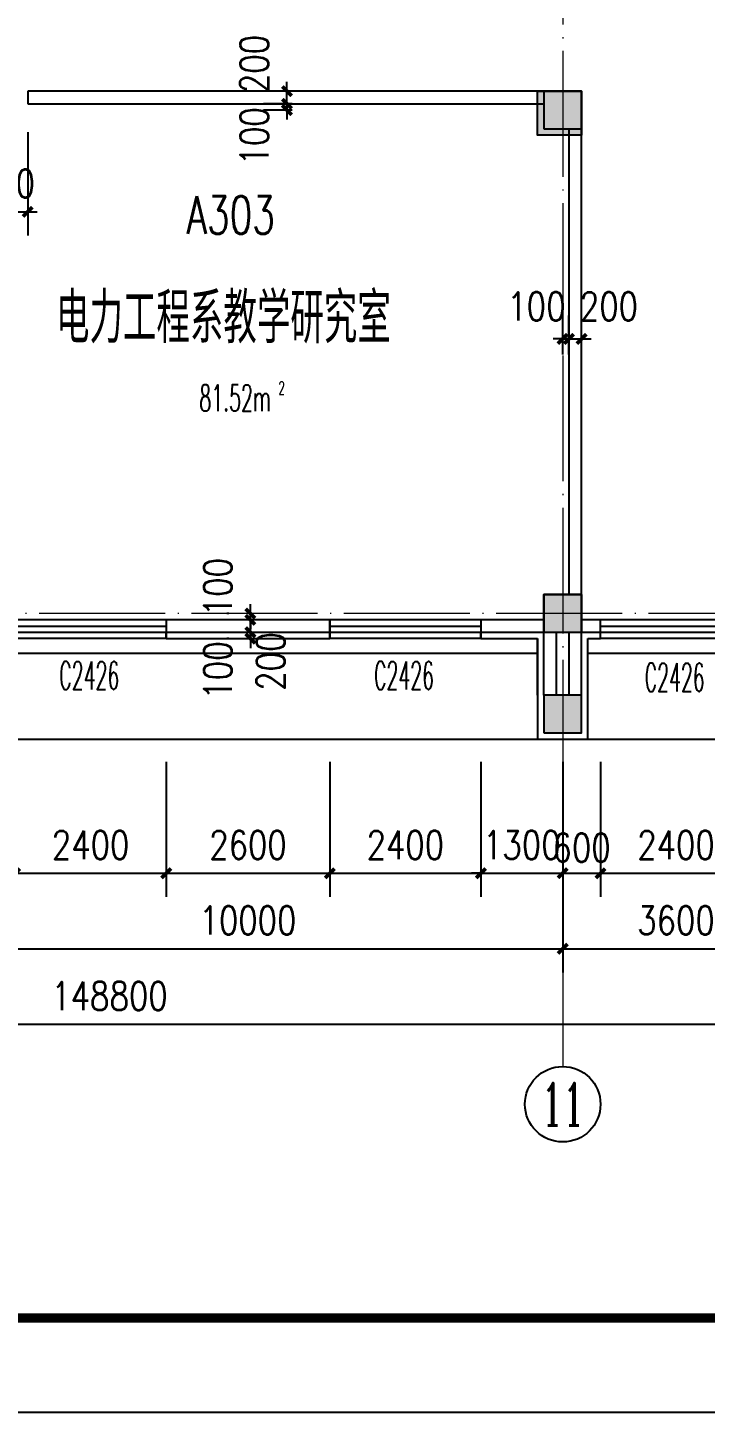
# Model space of a CAD drawing. Extents: x 1417642 to 3570900, y 124798 to 1191112.
# Drawn here: x 1512910 to 1523675, y 380098 to 402105 of the extents above; entities that cross this region are included whole.
import ezdxf
from ezdxf.enums import TextEntityAlignment as Align

# ---------------------------------------------------------------- set-up
doc = ezdxf.new("R2010")
doc.units = 0
doc.header["$LTSCALE"] = 1000
doc.header["$MEASUREMENT"] = 0
doc.linetypes.add('DOTE', pattern=[2.42, 2, -0.2, 0.02, -0.2])
doc.layers.get('0').update_dxf_attribs({"linetype": 'CONTINUOUS'})
doc.layers.get('Defpoints').update_dxf_attribs({"linetype": 'CONTINUOUS'})
for name, color, linetype in [('AXIS', 3, 'CONTINUOUS'), ('AXIS_TEXT', 7, 'CONTINUOUS'), ('colu', 2, 'CONTINUOUS'), ('COLUMN', 9, 'CONTINUOUS'), ('DOTE', 1, 'DOTE'), ('PUB_DIM', 3, 'CONTINUOUS'), ('PUB_HATCH', 8, 'CONTINUOUS'), ('PUB_TEXT', 40, 'CONTINUOUS'), ('PUB_TITLE', 4, 'CONTINUOUS'), ('SPACE', 7, 'CONTINUOUS'), ('SURFACE', 6, 'CONTINUOUS'), ('tiaozheng', 20, 'CONTINUOUS'), ('WALL', 4, 'CONTINUOUS'), ('WINDOW', 2, 'CONTINUOUS'), ('WINDOW_TEXT', 7, 'CONTINUOUS'), ('填充', 252, 'CONTINUOUS'), ('柱填充 @ 1', 8, 'CONTINUOUS'), ('立面造型', 40, 'CONTINUOUS')]:
    doc.layers.add(name, color=color, linetype=linetype)
doc.styles.add('_TCH_AXIS', font='COMPLEX', dxfattribs={"bigfont": 'GBCBIG'})
doc.styles.add('_TCH_SPACE', font='ROMANS', dxfattribs={"width": 0.7, "height": 5, "bigfont": 'Z'})
doc.styles.add('_TCH_WINDOW', font='ROMANS.shx', dxfattribs={"width": 0.7, "height": 400, "bigfont": 'Z.shx'})
doc.styles.add('DIM_FONT', font='SIMPLEX.shx', dxfattribs={"width": 0.8})
doc.styles.add('Z', font='ROMANS', dxfattribs={"width": 0.7, "bigfont": 'Z'})
doc.dimstyles.new('DIMN150', dxfattribs={"dimscale": 1.5, "dimtxt": 300, "dimasz": 100, "dimexe": 250, "dimexo": 300, "dimgap": 150, "dimtad": 1, "dimdec": 0, "dimzin": 0, "dimdsep": 46, "dimtxsty": 'DIM_FONT', "dimblk": 'ARCHTICK', "dimcen": 0.09, "dimdle": 1.5, "dimclrt": 7, "dimazin": 2, "dimtfac": 1, "dimtdec": 0, "dimtix": 1, "dimtmove": 2, "dimatfit": 3, "dimldrblk": 'ARCHTICK', "dimfxl": 1, "dimtolj": 1, "dimtzin": 0, "dimarcsym": 0})

# ---------------------------------------------------------------- blocks, each defined once
blk = doc.blocks.new('5873')
at = {"layer": '柱填充 @ 1', "ltscale": 1000}
for points in [[(1585128, 702485), (1585828, 702485), (1585828, 701785), (1585128, 701785)], [(1585228, 694485), (1585828, 694485), (1585828, 693885), (1585228, 693885)]]:
    blk.add_hatch(color=256, dxfattribs=at).paths.add_polyline_path(points)
at = {"layer": 'colu', "ltscale": 1000}
for points in [[(1585128, 702485), (1585828, 702485), (1585828, 701785), (1585128, 701785)], [(1585228, 694485), (1585828, 694485), (1585828, 693885), (1585228, 693885)]]:
    blk.add_lwpolyline(points, close=True, dxfattribs=at)
blk = doc.blocks.new('_ArchTick')
at = {"color": 0, "linetype": 'ByBlock', "const_width": 0.4}
blk.add_lwpolyline([(-0.5, -0.5), (0.5, 0.5)], dxfattribs=at)
blk = doc.blocks.new('*D1635')
at = {"layer": 'Defpoints', "color": 0}
for p in [(1521510, 397158), (1521410, 396459), (1521510, 396459)]:
    blk.add_point(p, dxfattribs=at)
at = {"layer": 'PUB_DIM', "color": 0, "lineweight": -2}
for p, q in [((1521410, 396909), (1521410, 397533)), ((1521510, 396909), (1521510, 397533)), ((1521410, 397158), (1521260, 397158)), ((1521410, 397158), (1521510, 397158)), ((1521510, 397158), (1521660, 397158))]:
    blk.add_line(p, q, dxfattribs=at)
at = {"layer": 'PUB_DIM', "color": 0, "lineweight": -2, "xscale": 150, "yscale": 150, "zscale": 150}
blk.add_blockref('_ArchTick', (1521410, 397158), dxfattribs=at)
at = {"layer": 'PUB_DIM', "color": 0, "lineweight": -2, "xscale": 150, "yscale": 150, "zscale": 150, "rotation": 180}
blk.add_blockref('_ArchTick', (1521510, 397158), dxfattribs=at)
at = {"layer": 'PUB_DIM', "color": 7, "insert": (1520993, 397675), "char_height": 450, "attachment_point": 5, "style": 'DIM_FONT'}
blk.add_mtext('\\A1;100', dxfattribs=at)
blk = doc.blocks.new('*D1636')
at = {"layer": 'Defpoints', "color": 0}
for p in [(1521710, 397158), (1521510, 396459), (1521710, 396459)]:
    blk.add_point(p, dxfattribs=at)
at = {"layer": 'PUB_DIM', "color": 0, "lineweight": -2}
for p, q in [((1521510, 396909), (1521510, 397533)), ((1521710, 396909), (1521710, 397533)), ((1521510, 397158), (1521360, 397158)), ((1521510, 397158), (1521710, 397158)), ((1521710, 397158), (1521860, 397158))]:
    blk.add_line(p, q, dxfattribs=at)
at = {"layer": 'PUB_DIM', "color": 0, "lineweight": -2, "xscale": 150, "yscale": 150, "zscale": 150}
blk.add_blockref('_ArchTick', (1521510, 397158), dxfattribs=at)
at = {"layer": 'PUB_DIM', "color": 0, "lineweight": -2, "xscale": 150, "yscale": 150, "zscale": 150, "rotation": 180}
blk.add_blockref('_ArchTick', (1521710, 397158), dxfattribs=at)
at = {"layer": 'PUB_DIM', "color": 7, "insert": (1522144, 397675), "char_height": 450, "attachment_point": 5, "style": 'DIM_FONT'}
blk.add_mtext('\\A1;200', dxfattribs=at)
blk = doc.blocks.new('*D1637')
at = {"layer": 'Defpoints', "color": 0}
for p in [(1516448, 392795), (1516555, 392795), (1516555, 392695)]:
    blk.add_point(p, dxfattribs=at)
at = {"layer": 'PUB_DIM', "color": 0, "lineweight": -2}
for p, q in [((1516448, 392795), (1516448, 392945)), ((1516105, 392795), (1516073, 392795)), ((1516105, 392695), (1516073, 392695)), ((1516448, 392695), (1516448, 392795)), ((1516448, 392695), (1516448, 392545))]:
    blk.add_line(p, q, dxfattribs=at)
at = {"layer": 'PUB_DIM', "color": 0, "lineweight": -2, "xscale": 150, "yscale": 150, "zscale": 150}
for p, rotation in [((1516448, 392795), 270), ((1516448, 392695), 90)]:
    blk.add_blockref('_ArchTick', p, dxfattribs=dict(at, rotation=rotation))
at = {"layer": 'PUB_DIM', "color": 7, "insert": (1515931, 393213), "char_height": 450, "attachment_point": 5, "rotation": 90, "style": 'DIM_FONT'}
blk.add_mtext('\\A1;100', dxfattribs=at)
blk = doc.blocks.new('*D1638')
at = {"layer": 'Defpoints', "color": 0}
for p in [(1516448, 392695), (1516555, 392695), (1516555, 392495)]:
    blk.add_point(p, dxfattribs=at)
at = {"layer": 'PUB_DIM', "color": 0, "lineweight": -2}
for p, q in [((1516448, 392695), (1516448, 392845)), ((1516105, 392695), (1516073, 392695)), ((1516448, 392495), (1516448, 392695)), ((1516105, 392495), (1516073, 392495)), ((1516448, 392495), (1516448, 392345))]:
    blk.add_line(p, q, dxfattribs=at)
at = {"layer": 'PUB_DIM', "color": 0, "lineweight": -2, "xscale": 150, "yscale": 150, "zscale": 150}
for p, rotation in [((1516448, 392695), 270), ((1516448, 392495), 90)]:
    blk.add_blockref('_ArchTick', p, dxfattribs=dict(at, rotation=rotation))
at = {"layer": 'PUB_DIM', "color": 7, "insert": (1516773, 392031), "char_height": 450, "attachment_point": 5, "rotation": 90, "style": 'DIM_FONT'}
blk.add_mtext('\\A1;200', dxfattribs=at)
blk = doc.blocks.new('*D1639')
at = {"layer": 'Defpoints', "color": 0}
for p in [(1516448, 392495), (1516555, 392495), (1516555, 392395)]:
    blk.add_point(p, dxfattribs=at)
at = {"layer": 'PUB_DIM', "color": 0, "lineweight": -2}
for p, q in [((1516448, 392495), (1516448, 392645)), ((1516105, 392495), (1516073, 392495)), ((1516105, 392395), (1516073, 392395)), ((1516448, 392395), (1516448, 392495)), ((1516448, 392395), (1516448, 392245))]:
    blk.add_line(p, q, dxfattribs=at)
at = {"layer": 'PUB_DIM', "color": 0, "lineweight": -2, "xscale": 150, "yscale": 150, "zscale": 150}
for p, rotation in [((1516448, 392495), 270), ((1516448, 392395), 90)]:
    blk.add_blockref('_ArchTick', p, dxfattribs=dict(at, rotation=rotation))
at = {"layer": 'PUB_DIM', "color": 7, "insert": (1515931, 391888), "char_height": 450, "attachment_point": 5, "rotation": 90, "style": 'DIM_FONT'}
blk.add_mtext('\\A1;100', dxfattribs=at)
blk = doc.blocks.new('*D1640')
at = {"layer": 'Defpoints', "color": 0}
for p in [(1517029, 400895), (1517561, 400895), (1517561, 400795)]:
    blk.add_point(p, dxfattribs=at)
at = {"layer": 'PUB_DIM', "color": 0, "lineweight": -2}
for p, q in [((1517029, 400895), (1517029, 401045)), ((1517111, 400895), (1516654, 400895)), ((1517111, 400795), (1516654, 400795)), ((1517029, 400795), (1517029, 400895)), ((1517029, 400795), (1517029, 400645))]:
    blk.add_line(p, q, dxfattribs=at)
at = {"layer": 'PUB_DIM', "color": 0, "lineweight": -2, "xscale": 150, "yscale": 150, "zscale": 150}
for p, rotation in [((1517029, 400895), 270), ((1517029, 400795), 90)]:
    blk.add_blockref('_ArchTick', p, dxfattribs=dict(at, rotation=rotation))
at = {"layer": 'PUB_DIM', "color": 7, "insert": (1516512, 400378), "char_height": 450, "attachment_point": 5, "rotation": 90, "style": 'DIM_FONT'}
blk.add_mtext('\\A1;100', dxfattribs=at)
blk = doc.blocks.new('*D1641')
at = {"layer": 'Defpoints', "color": 0}
for p in [(1517029, 401095), (1517561, 401095), (1517561, 400895)]:
    blk.add_point(p, dxfattribs=at)
at = {"layer": 'PUB_DIM', "color": 0, "lineweight": -2}
for p, q in [((1517029, 401095), (1517029, 401245)), ((1517111, 401095), (1516654, 401095)), ((1517029, 400895), (1517029, 401095)), ((1517111, 400895), (1516654, 400895)), ((1517029, 400895), (1517029, 400745))]:
    blk.add_line(p, q, dxfattribs=at)
at = {"layer": 'PUB_DIM', "color": 0, "lineweight": -2, "xscale": 150, "yscale": 150, "zscale": 150}
for p, rotation in [((1517029, 401095), 270), ((1517029, 400895), 90)]:
    blk.add_blockref('_ArchTick', p, dxfattribs=dict(at, rotation=rotation))
at = {"layer": 'PUB_DIM', "color": 7, "insert": (1516512, 401529), "char_height": 450, "attachment_point": 5, "rotation": 90, "style": 'DIM_FONT'}
blk.add_mtext('\\A1;200', dxfattribs=at)
blk = doc.blocks.new('*D1880')
at = {"layer": 'Defpoints', "color": 0}
for p in [(1511910, 400895), (1512910, 400895), (1512910, 399179)]:
    blk.add_point(p, dxfattribs=at)
at = {"layer": 'PUB_DIM', "color": 0, "lineweight": -2}
for p, q in [((1511910, 400445), (1511910, 398804)), ((1512910, 400445), (1512910, 398804)), ((1511910, 399179), (1511760, 399179)), ((1511910, 399179), (1512910, 399179)), ((1512910, 399179), (1513060, 399179))]:
    blk.add_line(p, q, dxfattribs=at)
at = {"layer": 'PUB_DIM', "color": 0, "lineweight": -2, "xscale": 150, "yscale": 150, "zscale": 150}
blk.add_blockref('_ArchTick', (1511910, 399179), dxfattribs=at)
at = {"layer": 'PUB_DIM', "color": 0, "lineweight": -2, "xscale": 150, "yscale": 150, "zscale": 150, "rotation": 180}
blk.add_blockref('_ArchTick', (1512910, 399179), dxfattribs=at)
at = {"layer": 'PUB_DIM', "color": 7, "insert": (1512410, 399629), "char_height": 450, "attachment_point": 5, "style": 'DIM_FONT'}
blk.add_mtext('\\A1;1000', dxfattribs=at)
blk = doc.blocks.new('*D2039')
at = {"layer": 'AXIS', "color": 0, "lineweight": -2}
for p, q in [((1439810, 388789), (1439810, 385891)), ((1588610, 388789), (1588610, 385891)), ((1439808, 386266), (1588613, 386266))]:
    blk.add_line(p, q, dxfattribs=at)
at = {"layer": 'Defpoints', "color": 0}
for p in [(1439810, 389239), (1588610, 389239), (1588610, 386266)]:
    blk.add_point(p, dxfattribs=at)
at = {"layer": 'AXIS', "color": 0, "lineweight": -2, "xscale": 150, "yscale": 150, "zscale": 150, "rotation": 180}
blk.add_blockref('_ArchTick', (1439810, 386266), dxfattribs=at)
at = {"layer": 'AXIS', "color": 0, "lineweight": -2, "xscale": 150, "yscale": 150, "zscale": 150}
blk.add_blockref('_ArchTick', (1588610, 386266), dxfattribs=at)
at = {"layer": 'AXIS', "color": 7, "insert": (1514210, 386716), "char_height": 450, "attachment_point": 5, "style": 'DIM_FONT'}
blk.add_mtext('\\A1;148800', dxfattribs=at)
blk = doc.blocks.new('*D2049')
at = {"layer": 'AXIS', "color": 0, "lineweight": -2}
for p, q in [((1511410, 389773), (1511410, 387091)), ((1521410, 389773), (1521410, 387091)), ((1511408, 387466), (1521413, 387466))]:
    blk.add_line(p, q, dxfattribs=at)
at = {"layer": 'Defpoints', "color": 0}
for p in [(1511410, 390223), (1521410, 390223), (1521410, 387466)]:
    blk.add_point(p, dxfattribs=at)
at = {"layer": 'AXIS', "color": 0, "lineweight": -2, "xscale": 150, "yscale": 150, "zscale": 150, "rotation": 180}
blk.add_blockref('_ArchTick', (1511410, 387466), dxfattribs=at)
at = {"layer": 'AXIS', "color": 0, "lineweight": -2, "xscale": 150, "yscale": 150, "zscale": 150}
blk.add_blockref('_ArchTick', (1521410, 387466), dxfattribs=at)
at = {"layer": 'AXIS', "color": 7, "insert": (1516410, 387916), "char_height": 450, "attachment_point": 5, "style": 'DIM_FONT'}
blk.add_mtext('\\A1;10000', dxfattribs=at)
blk = doc.blocks.new('*D2050')
at = {"layer": 'AXIS', "color": 0, "lineweight": -2}
for p, q in [((1521410, 389773), (1521410, 387091)), ((1525010, 389773), (1525010, 387091)), ((1521408, 387466), (1525013, 387466))]:
    blk.add_line(p, q, dxfattribs=at)
at = {"layer": 'Defpoints', "color": 0}
for p in [(1521410, 390223), (1525010, 390223), (1525010, 387466)]:
    blk.add_point(p, dxfattribs=at)
at = {"layer": 'AXIS', "color": 0, "lineweight": -2, "xscale": 150, "yscale": 150, "zscale": 150, "rotation": 180}
blk.add_blockref('_ArchTick', (1521410, 387466), dxfattribs=at)
at = {"layer": 'AXIS', "color": 0, "lineweight": -2, "xscale": 150, "yscale": 150, "zscale": 150}
blk.add_blockref('_ArchTick', (1525010, 387466), dxfattribs=at)
at = {"layer": 'AXIS', "color": 7, "insert": (1523210, 387916), "char_height": 450, "attachment_point": 5, "style": 'DIM_FONT'}
blk.add_mtext('\\A1;3600', dxfattribs=at)
blk = doc.blocks.new('*D2164')
at = {"layer": 'Defpoints', "color": 0}
for p in [(1512710, 390886), (1515110, 390886), (1515110, 388666)]:
    blk.add_point(p, dxfattribs=at)
at = {"layer": 'PUB_DIM', "color": 0, "lineweight": -2}
for p, q in [((1512710, 390436), (1512710, 388291)), ((1515110, 390436), (1515110, 388291)), ((1512708, 388666), (1515113, 388666))]:
    blk.add_line(p, q, dxfattribs=at)
at = {"layer": 'PUB_DIM', "color": 0, "lineweight": -2, "xscale": 150, "yscale": 150, "zscale": 150, "rotation": 180}
blk.add_blockref('_ArchTick', (1512710, 388666), dxfattribs=at)
at = {"layer": 'PUB_DIM', "color": 0, "lineweight": -2, "xscale": 150, "yscale": 150, "zscale": 150}
blk.add_blockref('_ArchTick', (1515110, 388666), dxfattribs=at)
at = {"layer": 'PUB_DIM', "color": 7, "insert": (1513910, 389116), "char_height": 450, "attachment_point": 5, "style": 'DIM_FONT'}
blk.add_mtext('\\A1;2400', dxfattribs=at)
blk = doc.blocks.new('*D2165')
at = {"layer": 'Defpoints', "color": 0}
for p in [(1515110, 390886), (1517710, 390886), (1517710, 388666)]:
    blk.add_point(p, dxfattribs=at)
at = {"layer": 'PUB_DIM', "color": 0, "lineweight": -2}
for p, q in [((1515110, 390436), (1515110, 388291)), ((1517710, 390436), (1517710, 388291)), ((1515108, 388666), (1517713, 388666))]:
    blk.add_line(p, q, dxfattribs=at)
at = {"layer": 'PUB_DIM', "color": 0, "lineweight": -2, "xscale": 150, "yscale": 150, "zscale": 150, "rotation": 180}
blk.add_blockref('_ArchTick', (1515110, 388666), dxfattribs=at)
at = {"layer": 'PUB_DIM', "color": 0, "lineweight": -2, "xscale": 150, "yscale": 150, "zscale": 150}
blk.add_blockref('_ArchTick', (1517710, 388666), dxfattribs=at)
at = {"layer": 'PUB_DIM', "color": 7, "insert": (1516410, 389116), "char_height": 450, "attachment_point": 5, "style": 'DIM_FONT'}
blk.add_mtext('\\A1;2600', dxfattribs=at)
blk = doc.blocks.new('*D2166')
at = {"layer": 'Defpoints', "color": 0}
for p in [(1517710, 390886), (1520110, 390886), (1520110, 388666)]:
    blk.add_point(p, dxfattribs=at)
at = {"layer": 'PUB_DIM', "color": 0, "lineweight": -2}
for p, q in [((1517710, 390436), (1517710, 388291)), ((1520110, 390436), (1520110, 388291)), ((1517708, 388666), (1520113, 388666))]:
    blk.add_line(p, q, dxfattribs=at)
at = {"layer": 'PUB_DIM', "color": 0, "lineweight": -2, "xscale": 150, "yscale": 150, "zscale": 150, "rotation": 180}
blk.add_blockref('_ArchTick', (1517710, 388666), dxfattribs=at)
at = {"layer": 'PUB_DIM', "color": 0, "lineweight": -2, "xscale": 150, "yscale": 150, "zscale": 150}
blk.add_blockref('_ArchTick', (1520110, 388666), dxfattribs=at)
at = {"layer": 'PUB_DIM', "color": 7, "insert": (1518910, 389116), "char_height": 450, "attachment_point": 5, "style": 'DIM_FONT'}
blk.add_mtext('\\A1;2400', dxfattribs=at)
blk = doc.blocks.new('*D2167')
at = {"layer": 'Defpoints', "color": 0}
for p in [(1520110, 390886), (1521410, 390886), (1521410, 388666)]:
    blk.add_point(p, dxfattribs=at)
at = {"layer": 'PUB_DIM', "color": 0, "lineweight": -2}
for p, q in [((1520110, 390436), (1520110, 388291)), ((1521410, 390436), (1521410, 388291)), ((1520110, 388666), (1519960, 388666)), ((1520110, 388666), (1521410, 388666)), ((1521410, 388666), (1521560, 388666))]:
    blk.add_line(p, q, dxfattribs=at)
at = {"layer": 'PUB_DIM', "color": 0, "lineweight": -2, "xscale": 150, "yscale": 150, "zscale": 150}
blk.add_blockref('_ArchTick', (1520110, 388666), dxfattribs=at)
at = {"layer": 'PUB_DIM', "color": 0, "lineweight": -2, "xscale": 150, "yscale": 150, "zscale": 150, "rotation": 180}
blk.add_blockref('_ArchTick', (1521410, 388666), dxfattribs=at)
at = {"layer": 'PUB_DIM', "color": 7, "insert": (1520760, 389116), "char_height": 450, "attachment_point": 5, "style": 'DIM_FONT'}
blk.add_mtext('\\A1;1300', dxfattribs=at)
blk = doc.blocks.new('*D2168')
at = {"layer": 'Defpoints', "color": 0}
for p in [(1521410, 390886), (1522010, 390886), (1522010, 388666)]:
    blk.add_point(p, dxfattribs=at)
at = {"layer": 'PUB_DIM', "color": 0, "lineweight": -2}
for p, q in [((1521410, 390436), (1521410, 388291)), ((1522010, 390436), (1522010, 388291)), ((1521408, 388666), (1522013, 388666))]:
    blk.add_line(p, q, dxfattribs=at)
at = {"layer": 'PUB_DIM', "color": 0, "lineweight": -2, "xscale": 150, "yscale": 150, "zscale": 150, "rotation": 180}
blk.add_blockref('_ArchTick', (1521410, 388666), dxfattribs=at)
at = {"layer": 'PUB_DIM', "color": 0, "lineweight": -2, "xscale": 150, "yscale": 150, "zscale": 150}
blk.add_blockref('_ArchTick', (1522010, 388666), dxfattribs=at)
at = {"layer": 'PUB_DIM', "color": 7, "insert": (1521710, 389071), "char_height": 450, "attachment_point": 5, "style": 'DIM_FONT'}
blk.add_mtext('\\A1;600', dxfattribs=at)
blk = doc.blocks.new('*D2169')
at = {"layer": 'Defpoints', "color": 0}
for p in [(1522010, 390886), (1524410, 390886), (1524410, 388666)]:
    blk.add_point(p, dxfattribs=at)
at = {"layer": 'PUB_DIM', "color": 0, "lineweight": -2}
for p, q in [((1522010, 390436), (1522010, 388291)), ((1524410, 390436), (1524410, 388291)), ((1522008, 388666), (1524413, 388666))]:
    blk.add_line(p, q, dxfattribs=at)
at = {"layer": 'PUB_DIM', "color": 0, "lineweight": -2, "xscale": 150, "yscale": 150, "zscale": 150, "rotation": 180}
blk.add_blockref('_ArchTick', (1522010, 388666), dxfattribs=at)
at = {"layer": 'PUB_DIM', "color": 0, "lineweight": -2, "xscale": 150, "yscale": 150, "zscale": 150}
blk.add_blockref('_ArchTick', (1524410, 388666), dxfattribs=at)
at = {"layer": 'PUB_DIM', "color": 7, "insert": (1523210, 389116), "char_height": 450, "attachment_point": 5, "style": 'DIM_FONT'}
blk.add_mtext('\\A1;2400', dxfattribs=at)
blk = doc.blocks.new('_FZH')
blk.add_lwpolyline([(-0.5, -0.5), (0.5, -0.5), (0.5, 0.5), (-0.5, 0.5)], close=True)
at = {"layer": 'PUB_HATCH'}
blk.add_solid([(-0.5, -0.5), (0.5, -0.5), (-0.5, 0.5), (0.5, 0.5)], dxfattribs=at)
blk = doc.blocks.new('$TCHSYS$WIN2D')
for p, q in [((-0.5, 0.5), (0.5, 0.5)), ((-0.5, 0.5), (-0.5, -0.5)), ((0.5, 0.5), (0.5, -0.5)), ((0.5, 0.1667), (-0.5, 0.1667)), ((0.5, -0.1667), (-0.5, -0.1667)), ((-0.5, -0.5), (0.5, -0.5))]:
    blk.add_line(p, q)

msp = doc.modelspace()

# ---------------------------------------------------------------- linework, layer by layer
at = {"layer": 'AXIS', "lineweight": 0}
msp.add_line((1521410.3, 386691.4), (1521410.3, 385594.9), dxfattribs=at)
at = {"layer": 'AXIS'}
msp.add_circle((1521410.3, 384994.9), 600, dxfattribs=at)
at = {"layer": 'DOTE', "lineweight": 0}
for points in [[(1521410.3, 469495.5), (1521410.3, 385594.9)], [(1597373.8, 392795.5), (1432083.9, 392795.5)]]:
    msp.add_lwpolyline(points, dxfattribs=at)
at = {"layer": 'PUB_TITLE'}
msp.add_lwpolyline([(1417642.3, 380098.4), (1618342.3, 380098.4), (1618342.3, 506248.4), (1417642.3, 506248.4)], close=True, dxfattribs=at)
at = {"layer": 'PUB_TITLE', "const_width": 150}
msp.add_lwpolyline([(1421392.3, 381598.4), (1616842.3, 381598.4), (1616842.3, 504748.4), (1421392.3, 504748.4)], close=True, dxfattribs=at)
at = {"layer": 'SURFACE'}
for p, q in [((1515110.3, 392395.5), (1515110.3, 392495.5)), ((1515110.3, 392395.5), (1517710.3, 392395.5)), ((1517710.3, 392395.5), (1517710.3, 392495.5)), ((1520110.3, 392395.5), (1520110.3, 392495.5)), ((1520110.3, 392395.5), (1521010.3, 392395.5)), ((1521010.3, 392395.5), (1521010.3, 390795.5)), ((1521010.3, 391495.5), (1521010.3, 392395.5)), ((1521810.3, 390795.5), (1521810.3, 392395.5)), ((1521810.3, 392395.5), (1522010.3, 392395.5)), ((1521810.3, 391495.5), (1521810.3, 392395.5)), ((1522010.3, 392395.5), (1522010.3, 392495.5)), ((1521010.3, 390795.5), (1521810.3, 390795.5))]:
    msp.add_line(p, q, dxfattribs=at)
at = {"layer": 'WALL'}
for p, q in [((1521110.3, 401095.5), (1512910.5, 401095.5)), ((1512910.5, 401095.5), (1512910.5, 400895.5)), ((1512910.5, 400895.5), (1521110.3, 400895.5)), ((1521510.3, 393095.5), (1521510.3, 400495.5)), ((1521710.3, 393095.5), (1521710.3, 400495.5)), ((1517710.3, 392695.5), (1515110.3, 392695.5)), ((1515110.3, 392695.5), (1515110.3, 392495.5)), ((1517710.3, 392495.5), (1517710.3, 392695.5)), ((1521110.3, 392695.5), (1520110.3, 392695.5)), ((1520110.3, 392695.5), (1520110.3, 392495.5)), ((1522010.3, 392695.5), (1521710.3, 392695.5)), ((1522010.3, 392495.5), (1522010.3, 392695.5)), ((1515110.3, 392495.5), (1517710.3, 392495.5)), ((1520110.3, 392495.5), (1521110.3, 392495.5)), ((1521110.3, 391495.5), (1521110.3, 392495.5)), ((1521310.3, 391495.5), (1521310.3, 392495.5)), ((1521510.3, 391495.5), (1521510.3, 392495.5)), ((1521710.3, 392495.5), (1522010.3, 392495.5)), ((1521710.3, 391495.5), (1521710.3, 392495.5))]:
    msp.add_line(p, q, dxfattribs=at)
at = {"layer": '立面造型'}
for p, q in [((1521010.3, 392160.8), (1511810.3, 392160.8)), ((1532610.3, 392160.8), (1521810.3, 392160.8)), ((1501810.3, 390795.5), (1536010.3, 390795.5))]:
    msp.add_line(p, q, dxfattribs=at)

# ---------------------------------------------------------------- block references
at = {"layer": 'COLUMN', "lineweight": 0, "xscale": 600, "yscale": 600, "zscale": 600}
for p in [(1521410.3, 400795.5), (1521410.3, 392795.5), (1521410.3, 391195.5)]:
    msp.add_blockref('_FZH', p, dxfattribs=at)
at = {"layer": 'tiaozheng'}
msp.add_blockref('5873', (-64117.3, -301389.9), dxfattribs=at)
at = {"layer": 'WINDOW', "color": 2}
ref = msp.add_blockref('$TCHSYS$WIN2D', (1513910.3, 392545.5), dxfattribs=dict(at, xscale=-2400, yscale=300, zscale=-2400))
ref.add_attrib('A', 'C2426', (1513411.5, 391584.8), dxfattribs={"layer": 'WINDOW_TEXT', "color": 2, "height": 446.25, "style": '_TCH_WINDOW', "width": 0.494118})
ref = msp.add_blockref('$TCHSYS$WIN2D', (1518910.3, 392545.5), dxfattribs=dict(at, xscale=-2400, yscale=300, zscale=-2400))
ref.add_attrib('A', 'C2426', (1518411.5, 391584.8), dxfattribs={"layer": 'WINDOW_TEXT', "color": 2, "height": 446.25, "style": '_TCH_WINDOW', "width": 0.494118})
ref = msp.add_blockref('$TCHSYS$WIN2D', (1523210.3, 392545.5), dxfattribs=dict(at, xscale=-2400, yscale=-300, zscale=-2400))
ref.add_attrib('A', 'C2426', (1522711.5, 391556.5), dxfattribs={"layer": 'WINDOW_TEXT', "color": 2, "height": 446.25, "style": '_TCH_WINDOW', "width": 0.494118})

# ---------------------------------------------------------------- texts
at = {"layer": 'AXIS_TEXT', "style": '_TCH_AXIS', "width": 0.875}
msp.add_text('11', height=678.82, dxfattribs=at).set_placement((1521070.9, 384655.5), (1521749.7, 384655.5), align=Align.FIT)
at = {"layer": 'PUB_TEXT', "color": 1, "lineweight": 60, "style": 'Z', "width": 0.7}
msp.add_text('A303', height=600, dxfattribs=at).set_placement((1515434.1, 398828.7))
at = {"layer": 'SPACE', "style": '_TCH_SPACE', "width": 0.525}
for s, height, p in [('81.52m', 420, (1515637.6, 396011)), ('2', 210, (1516897.6, 396273.5))]:
    msp.add_text(s, height=height, dxfattribs=at).set_placement(p)
at = {"layer": '填充', "insert": (1513359.2, 397890.1), "char_height": 800, "width": 7854.488, "attachment_point": 1, "style": '_TCH_WINDOW'}
msp.add_mtext('{\\C2;电力工程系教学研究室}', dxfattribs=at)

# ---------------------------------------------------------------- dimensions: what is measured, and where the dimension line sits
at = {"layer": 'AXIS'}
for p1, p2, distance, picture, middle in [((1511410.3, 390222.5), (1521410.3, 390222.5), -2756.1, '*D2049', (1516410.3, 387916.4)), ((1521410.3, 390222.5), (1525010.3, 390222.5), -2756.1, '*D2050', (1523210.3, 387916.4)), ((1439810.3, 389238.6), (1588610.3, 389238.6), -2972.2, '*D2039', (1514210.3, 386716.4))]:
    dim = msp.add_aligned_dim(p1=p1, p2=p2, distance=distance, dimstyle='DIMN150', dxfattribs=at)
    dim.commit()
    dim.dimension.update_dxf_attribs({"geometry": picture, "text_midpoint": middle})
at = {"layer": 'PUB_DIM'}
for base, p1, p2, angle, picture, middle in [((1517029.2, 401095.5), (1517561, 400895.5), (1517561, 401095.5), 90, '*D1641', (1516511.7, 401529)), ((1517029.2, 400895.5), (1517561, 400795.5), (1517561, 400895.5), 90, '*D1640', (1516511.7, 400377.7)), ((1521510.3, 397157.5), (1521410.3, 396458.9), (1521510.3, 396458.9), 0, '*D1635', (1520992.5, 397675)), ((1521710.3, 397157.5), (1521510.3, 396458.9), (1521710.3, 396458.9), 0, '*D1636', (1522143.8, 397675)), ((1516448.3, 392795.5), (1516554.9, 392695.5), (1516554.9, 392795.5), 90, '*D1637', (1515930.8, 393213.2)), ((1516448.3, 392695.5), (1516554.9, 392495.5), (1516554.9, 392695.5), 90, '*D1638', (1516772.7, 392031.3)), ((1516448.3, 392495.5), (1516554.9, 392395.5), (1516554.9, 392495.5), 90, '*D1639', (1515930.8, 391888.3)), ((1522010.3, 388666.4), (1521410.3, 390886.4), (1522010.3, 390886.4), 360, '*D2168', (1521710.3, 389071.2))]:
    dim = msp.add_linear_dim(base=base, p1=p1, p2=p2, angle=angle, dimstyle='DIMN150', dxfattribs=at)
    dim.commit()
    dim.dimension.update_dxf_attribs({"geometry": picture, "text_midpoint": middle, "dimtype": 129})
for p1, p2, distance, picture, middle in [((1511910.5, 400895.5), (1512910.5, 400895.5), -1716.8, '*D1880', (1512410.5, 399628.7)), ((1512710.3, 390886.4), (1515110.3, 390886.4), -2220, '*D2164', (1513910.3, 389116.4)), ((1515110.3, 390886.4), (1517710.3, 390886.4), -2220, '*D2165', (1516410.3, 389116.4)), ((1517710.3, 390886.4), (1520110.3, 390886.4), -2220, '*D2166', (1518910.3, 389116.4)), ((1520110.3, 390886.4), (1521410.3, 390886.4), -2220, '*D2167', (1520760.3, 389116.4)), ((1522010.3, 390886.4), (1524410.3, 390886.4), -2220, '*D2169', (1523210.3, 389116.4))]:
    dim = msp.add_aligned_dim(p1=p1, p2=p2, distance=distance, dimstyle='DIMN150', dxfattribs=at)
    dim.commit()
    dim.dimension.update_dxf_attribs({"geometry": picture, "text_midpoint": middle})

doc.saveas('drawing.dxf')
